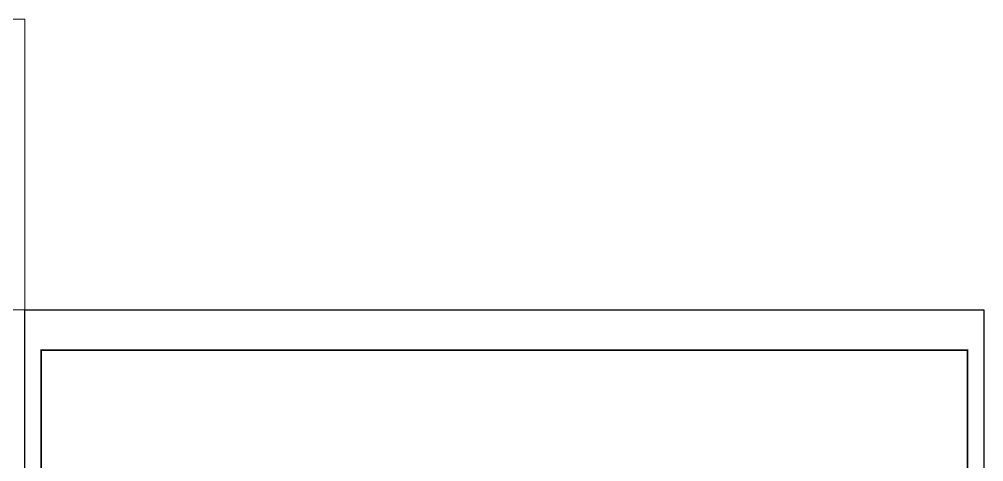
# Model space of a CAD drawing. Extents: x -812054 to 22247, y -644080 to 1003627.
# Drawn here: x -137402 to -122465, y -211013 to -204160 of the extents above; entities that cross this region are included whole.
import ezdxf

# ---------------------------------------------------------------- set-up
doc = ezdxf.new("R2010")
doc.units = 0
doc.header["$LTSCALE"] = 1000
doc.layers.get('0').update_dxf_attribs({"linetype": 'CONTINUOUS'})
doc.layers.add('yichutu', color=7, linetype='CONTINUOUS', true_color=0xffffff)
doc.layers.add('图框', color=9, linetype='CONTINUOUS', lineweight=18)

# ---------------------------------------------------------------- blocks, each defined once
blk = doc.blocks.new('GFDDDDRG')
at = {"layer": '图框'}
blk.add_lwpolyline([(923310, -107437), (923310, -159999), (893610, -159999), (893610, -107437)], close=True, dxfattribs=at)
blk.add_lwpolyline([(923310, -107437), (923310, -159999), (893610, -159999), (893610, -107437)], close=True, dxfattribs=at)
at = {"layer": '图框', "const_width": 50}
blk.add_lwpolyline([(894110, -159499), (922810, -159499), (922810, -108687), (894110, -108687)], close=True, dxfattribs=at)
blk = doc.blocks.new('yct-1051-594-26275-14850-25-1002.0')
at = {"layer": 'yichutu', "color": 7, "true_color": 0xffffff}
blk.add_lwpolyline([(0, 0), (0, 14850), (26275, 14850), (26275, 0)], close=True, dxfattribs=at)

msp = doc.modelspace()

# ---------------------------------------------------------------- linework, layer by layer
at = {"layer": '图框', "color": 2}
msp.add_lwpolyline([(-137314.83, -208659.88), (-145064.83, -208659.88), (-145064.83, -204159.88), (-137314.83, -204159.88)], close=True, dxfattribs=at)

# ---------------------------------------------------------------- block references
at = {"xscale": 0.5, "yscale": 0.5, "zscale": 0.5}
msp.add_blockref('GFDDDDRG', (-584119.72, -154941.4), dxfattribs=at)
at = {"layer": 'yichutu', "rotation": 270}
msp.add_blockref('yct-1051-594-26275-14850-25-1002.0', (-137314.83, -208659.88), dxfattribs=at)

doc.saveas('drawing.dxf')
